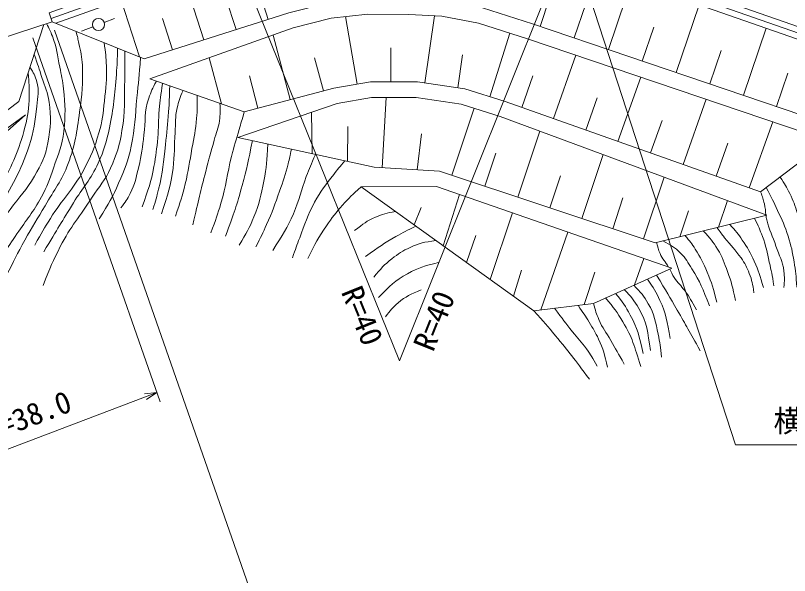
# Model space of a CAD drawing. Units: millimetres, scale not verified. Extents: x 40000 to 680000, y 20000 to 380000.
# Drawn here: x 392258 to 456233, y 269313 to 315646 of the extents above; entities that cross this region are included whole.
import ezdxf
from ezdxf.enums import TextEntityAlignment as Align

# ---------------------------------------------------------------- set-up
doc = ezdxf.new("R2010")
doc.units = ezdxf.units.MM
doc.header["$LTSCALE"] = 1000
doc.linetypes.add('CHAIN', pattern=[18.5, 12, -1.5, 3.5, -1.5])
for name, color, linetype, lineweight in [('M-BGD', 7, 'Continuous', 13), ('M-BMK', 2, 'CHAIN', 13), ('M-STR-HTXT', 7, 'Continuous', 13)]:
    doc.layers.add(name, color=color, linetype=linetype, lineweight=lineweight)
doc.styles.add('ＭＳ ゴシック', font='')
doc.styles.get('ＭＳ ゴシック').set_extended_font_data('MS Gothic')

msp = doc.modelspace()

# ---------------------------------------------------------------- linework, layer by layer
at = {"layer": 'M-BGD'}
for p, q in [((413147, 315325), (411457, 320648)), ((435611, 314742), (437545, 320442)), ((407824, 313635), (406184, 318798)), ((441262, 312825), (443179, 318476)), ((402499, 312228), (401002, 316941)), ((410485, 314480), (409640, 317142)), ((438437, 313784), (439395, 316609)), ((446864, 310925), (448764, 316527)), ((395030, 315864), (395294, 315129)), ((405242, 312815), (404422, 315397)), ((420486, 309965), (419547, 315556)), ((426078, 310067), (426901, 315620)), ((387831, 312694), (395294, 315129)), ((392522, 308523), (394610, 314906)), ((402892, 312069), (395294, 315129)), ((399585, 315071), (400432, 315394)), ((398656, 314702), (397711, 314340)), ((431461, 308925), (433121, 314188)), ((444063, 311875), (445013, 314676)), ((452418, 309042), (454301, 314595)), ((414969, 308688), (413552, 314025)), ((423278, 310153), (423274, 312960)), ((428808, 309662), (429213, 312392)), ((436727, 307110), (438585, 312361)), ((449641, 309984), (450583, 312760)), ((409273, 308337), (408263, 312141)), ((417709, 309416), (416981, 312155)), ((403357, 310393), (411168, 307679)), ((412300, 307979), (411592, 310648)), ((434101, 308040), (435031, 310665)), ((442048, 305226), (443931, 310547)), ((455170, 308108), (456104, 310861)), ((387320, 304576), (392522, 308523)), ((422553, 303052), (422892, 308852)), ((439387, 306168), (440329, 308829)), ((447440, 303317), (449350, 308710)), ((428322, 302437), (430166, 307970)), ((393088, 307437), (383781, 300604)), ((384365, 299704), (393088, 307437)), ((416787, 304213), (416737, 307651)), ((419704, 303573), (419720, 306472)), ((444744, 304272), (445699, 306968)), ((452906, 301382), (454841, 306847)), ((425464, 302882), (425813, 305854)), ((433780, 300619), (435598, 306076)), ((410638, 305561), (421905, 303090)), ((453848, 301048), (459395, 305303)), ((450173, 302349), (451140, 305082)), ((431051, 301528), (431960, 304257)), ((439061, 298859), (440821, 304141)), ((436421, 299739), (437300, 302380)), ((444172, 297156), (445875, 302267)), ((420821, 301467), (435113, 291213)), ((427612, 296595), (428966, 300825)), ((441617, 298008), (442468, 300563)), ((450366, 298135), (451098, 300331)), ((425207, 298320), (425779, 299752)), ((447169, 297346), (447877, 299471)), ((431497, 293808), (433338, 299307)), ((445121, 296840), (454363, 299121)), ((435683, 291285), (437906, 297720)), ((429538, 295213), (430302, 297451)), ((443413, 293352), (444201, 295533)), ((433408, 292437), (434082, 294568)), ((439270, 291737), (440140, 294422)), ((440020, 291831), (446499, 294735)), ((435113, 291213), (440020, 291831))]:
    msp.add_line(p, q, dxfattribs=at)
for points in [[(395030, 315864), (410166, 321288), (412607, 322063), (415615, 322853), (417216, 323138), (420140, 323613), (423064, 323694), (426610, 323669), (429736, 323411), (431820, 323007), (433823, 322603), (435987, 322005), (437813, 321408), (463403, 312479)], [(395199, 315393), (410326, 320814), (412746, 321583), (415723, 322364), (417300, 322645), (420187, 323114), (423069, 323194), (426588, 323170), (429667, 322915), (431723, 322517), (433707, 322117), (435843, 321527), (437653, 320934), (463238, 312007)], [(395600, 315006), (410486, 320340), (412885, 321102), (415830, 321875), (417384, 322152), (420234, 322615), (423074, 322694), (426565, 322670), (429599, 322419), (431626, 322026), (433590, 321630), (435698, 321048), (437492, 320460), (463073, 311534)], [(402892, 312069), (414850, 315866), (418121, 316702), (421319, 317065), (424809, 317029), (427644, 316884), (430847, 316285), (434990, 314953), (458870, 306853)], [(403357, 310393), (415208, 314615), (418356, 315420), (421386, 315764), (424769, 315729), (427490, 315590), (430527, 315023), (434582, 313718), (459395, 305303)], [(411168, 307679), (418559, 309641), (421587, 310150), (425473, 310156), (429399, 309575), (432743, 308521), (453848, 301048)], [(410638, 305561), (418834, 308369), (421697, 308850), (425379, 308856), (429106, 308304), (432330, 307288), (454363, 299121)], [(421905, 303090), (427309, 302775), (445121, 296840)], [(420821, 301467), (427061, 301487), (446499, 294735)]]:
    msp.add_lwpolyline(points, dxfattribs=at)
msp.add_circle((399117, 314896), 500, dxfattribs=at)
for points, knots in [([(394816, 314973), (395072, 314509), (395137, 314344), (395308, 313925), (395694, 312980), (395695, 312380), (395912, 311383), (396064, 310679), (396157, 310282), (396229, 309565), (396366, 308210), (396411, 307430), (396249, 306078), (396103, 304849), (395802, 304196), (395401, 303025), (395073, 302066), (394871, 301527), (394396, 300632), (393726, 299371), (393174, 298770), (392378, 297585), (391508, 296289), (390967, 295599), (390137, 294277), (388729, 292035), (388364, 291156), (386975, 288280)], [0, 0, 0, 0, 1, 1, 1, 2, 2, 2, 3, 3, 3, 4, 4, 4, 5, 5, 5, 6, 6, 6, 7, 7, 7, 8, 8, 8, 9, 9, 9, 9]), ([(397259, 314338), (397389, 313864), (397419, 313727), (397505, 313332), (397656, 312633), (397765, 312237), (397785, 311522), (397827, 310004), (397788, 309142), (397560, 307640), (397304, 305961), (397218, 304984), (396615, 303397), (396063, 301944), (395475, 301257), (394707, 299907), (394069, 298787), (393650, 298195), (393029, 297066), (392413, 295946), (392112, 295295), (391526, 294158), (390519, 292202), (390208, 291586), (388964, 289143)], [0, 0, 0, 0, 1, 1, 1, 2, 2, 2, 3, 3, 3, 4, 4, 4, 5, 5, 5, 6, 6, 6, 7, 7, 7, 8, 8, 8, 8]), ([(399582, 313402), (399715, 312507), (399739, 312225), (399773, 311466), (399824, 310329), (399728, 309689), (399611, 308558), (399504, 307519), (399454, 306925), (399155, 305925), (398785, 304689), (398497, 304013), (397895, 302872), (397008, 301189), (396142, 300472), (395146, 298852), (394625, 298004), (394448, 297717), (393854, 296655)], [0, 0, 0, 0, 1, 1, 1, 2, 2, 2, 3, 3, 3, 4, 4, 4, 5, 5, 5, 6, 6, 6, 6]), ([(400697, 312953), (400680, 311918), (400658, 311625), (400601, 310775), (400483, 309032), (400360, 308054), (400019, 306341), (399787, 305172), (399591, 304518), (399099, 303433), (398474, 302057), (397844, 301436), (397051, 300150), (396080, 298573), (395779, 298068), (394596, 296095)], [0, 0, 0, 0, 1, 1, 1, 2, 2, 2, 3, 3, 3, 4, 4, 4, 5, 5, 5, 5]), ([(393808, 312455), (394126, 311516), (394209, 311269), (394446, 310502), (394689, 309718), (394927, 309299), (395036, 308486), (395210, 307181), (395169, 306413), (394939, 305117), (394735, 303971), (394384, 303373), (393818, 302355), (393171, 301191), (392603, 300669), (391819, 299593), (390896, 298327), (390271, 297691), (389447, 296358), (388510, 294840), (388142, 293901), (387321, 292317), (386793, 291298), (386421, 290761), (385982, 289700), (385500, 288534), (385393, 288061), (385037, 286611)], [0, 0, 0, 0, 1, 1, 1, 2, 2, 2, 3, 3, 3, 4, 4, 4, 5, 5, 5, 6, 6, 6, 7, 7, 7, 8, 8, 8, 9, 9, 9, 9]), ([(401303, 312709), (401312, 311569), (401306, 311263), (401286, 310336), (401252, 308690), (401325, 307752), (401061, 306127), (400858, 304868), (400638, 304165), (400116, 303001), (399662, 301988), (399189, 301538), (398590, 300602), (397570, 299009), (396828, 298215), (395964, 296531), (395337, 295310), (395129, 294840), (394546, 293315)], [0, 0, 0, 0, 1, 1, 1, 2, 2, 2, 3, 3, 3, 4, 4, 4, 5, 5, 5, 6, 6, 6, 6]), ([(402600, 312187), (402466, 310563), (402428, 310140), (402294, 308831), (402135, 307270), (402161, 306374), (401826, 304841), (401556, 303605), (401288, 302935), (400784, 301775), (400262, 300575), (399998, 300152), (399185, 298831)], [0, 0, 0, 0, 1, 1, 1, 2, 2, 2, 3, 3, 3, 4, 4, 4, 4]), ([(393454, 311372), (393762, 310892), (393868, 310666), (394013, 310169), (394235, 309412), (394108, 308932), (394013, 308149), (393856, 306848), (393802, 306096), (393383, 304854), (392648, 302673), (391988, 301528), (390787, 299566), (390002, 298285), (389323, 297731), (388493, 296480), (388058, 295826), (387815, 295455), (387467, 294752), (386863, 293533), (386602, 292813), (386070, 291561), (385636, 290542), (385500, 290216), (384979, 288944)], [0, 0, 0, 0, 1, 1, 1, 2, 2, 2, 3, 3, 3, 4, 4, 4, 5, 5, 5, 6, 6, 6, 7, 7, 7, 8, 8, 8, 8]), ([(393300, 310902), (393391, 310018), (393405, 309730), (393388, 308978), (393364, 307964), (393293, 307387), (393043, 306404), (392546, 304452), (392012, 303426), (391131, 301613), (390623, 300568), (390148, 300090), (389534, 299104), (388818, 297956), (388426, 297309), (387722, 296154), (387115, 295157), (386714, 294632), (386171, 293598), (384798, 290981), (384074, 289486), (382937, 286758), (382279, 285182), (382059, 284647), (381337, 282687)], [0, 0, 0, 0, 1, 1, 1, 2, 2, 2, 3, 3, 3, 4, 4, 4, 5, 5, 5, 6, 6, 6, 7, 7, 7, 8, 8, 8, 8]), ([(403905, 310203), (403562, 309604), (403470, 309364), (403268, 308795), (402866, 307669), (403051, 306942), (402880, 305758), (402731, 304727), (402702, 304135), (402444, 303125), (402220, 302249), (402157, 301721), (401737, 300920), (401479, 300428), (401361, 300233), (400974, 299721)], [0, 0, 0, 0, 1, 1, 1, 2, 2, 2, 3, 3, 3, 4, 4, 4, 5, 5, 5, 5]), ([(404414, 310026), (404259, 308993), (404217, 308703), (404140, 307850), (404058, 306944), (404107, 306430), (404019, 305524), (403928, 304593), (403877, 304069), (403704, 303149), (403452, 301813), (403260, 301339), (402734, 299806)], [0, 0, 0, 0, 1, 1, 1, 2, 2, 2, 3, 3, 3, 4, 4, 4, 4]), ([(405008, 309819), (404981, 308793), (404969, 308515), (404915, 307681), (404846, 306608), (404779, 306009), (404649, 304943), (404474, 303508), (404442, 302686), (404091, 301284), (403924, 300615), (403866, 300373), (403607, 299588)], [0, 0, 0, 0, 1, 1, 1, 2, 2, 2, 3, 3, 3, 4, 4, 4, 4]), ([(406109, 309437), (405836, 308803), (405756, 308574), (405618, 307996), (405433, 307220), (405506, 306756), (405448, 305960), (405365, 304807), (405431, 304151), (405279, 303004), (405080, 301504), (404872, 300948), (404334, 299248)], [0, 0, 0, 0, 1, 1, 1, 2, 2, 2, 3, 3, 3, 4, 4, 4, 4]), ([(407274, 309032), (407290, 308144), (407284, 307874), (407229, 307136), (407156, 306152), (407011, 305612), (406842, 304640), (406642, 303491), (406565, 302839), (406284, 301708), (406023, 300653), (405904, 300287), (405485, 299042)], [0, 0, 0, 0, 1, 1, 1, 2, 2, 2, 3, 3, 3, 4, 4, 4, 4]), ([(409156, 308378), (409189, 307727), (409193, 307498), (409119, 306942), (409034, 306300), (408853, 305967), (408683, 305342), (408408, 304330), (408246, 303765), (407981, 302750), (407530, 301026), (407410, 300462), (406914, 298315)], [0, 0, 0, 0, 1, 1, 1, 2, 2, 2, 3, 3, 3, 4, 4, 4, 4]), ([(411168, 307679), (410960, 306967), (410907, 306787), (410743, 306215), (410493, 305345), (410335, 304863), (410113, 303985), (409731, 302481), (409692, 301594), (409241, 300108), (408946, 299140), (408833, 298798), (408392, 297661)], [0, 0, 0, 0, 1, 1, 1, 2, 2, 2, 3, 3, 3, 4, 4, 4, 4]), ([(411837, 305298), (411492, 303531), (411384, 303024), (410997, 301591), (410548, 299924), (410334, 299359), (409624, 297391)], [0, 0, 0, 0, 1, 1, 1, 2, 2, 2, 2]), ([(413116, 305018), (413041, 303588), (413017, 303131), (412790, 301946), (412565, 300769), (412420, 300099), (411967, 298990), (411573, 298029), (411371, 297671), (410739, 296631)], [0, 0, 0, 0, 1, 1, 1, 2, 2, 2, 3, 3, 3, 3]), ([(415060, 304591), (414950, 304008), (414910, 303843), (414794, 303368), (414573, 302468), (414390, 301980), (414083, 301106), (413699, 300015), (413491, 299398), (413017, 298344), (412691, 297620), (412573, 297373), (412128, 296518)], [0, 0, 0, 0, 1, 1, 1, 2, 2, 2, 3, 3, 3, 4, 4, 4, 4]), ([(417043, 304156), (416670, 303280), (416576, 303041), (416296, 302318), (415838, 301134), (415744, 300409), (415230, 299248), (414676, 297998), (414387, 297559), (413517, 296195)], [0, 0, 0, 0, 1, 1, 1, 2, 2, 2, 3, 3, 3, 3]), ([(419490, 303620), (419033, 303102), (418910, 302946), (418557, 302499), (417880, 301640), (417498, 301150), (416974, 300189), (416378, 299097), (416185, 298414), (415747, 297249), (415503, 296603), (415423, 296388), (415149, 295585)], [0, 0, 0, 0, 1, 1, 1, 2, 2, 2, 3, 3, 3, 4, 4, 4, 4]), ([(455452, 302279), (455857, 301667), (455982, 301469), (456254, 300914), (456557, 300295), (456686, 299926), (456884, 299266), (457115, 298494), (457174, 298042), (457344, 297255), (457524, 296424), (457682, 295967), (457781, 295122), (457877, 294295), (457872, 293978), (457853, 292990)], [0, 0, 0, 0, 1, 1, 1, 2, 2, 2, 3, 3, 3, 4, 4, 4, 5, 5, 5, 5]), ([(420821, 301467), (420076, 300795), (419849, 300589), (419292, 299963), (418727, 299328), (418445, 298940), (417960, 298243), (417262, 297241), (417076, 296827), (416409, 295529)], [0, 0, 0, 0, 1, 1, 1, 2, 2, 2, 3, 3, 3, 3]), ([(454316, 301407), (454783, 300511), (454911, 300261), (455252, 299508), (455624, 298689), (455852, 298233), (456125, 297376), (456382, 296568), (456470, 296096), (456609, 295260), (456745, 294446), (456766, 294150), (456836, 293160)], [0, 0, 0, 0, 1, 1, 1, 2, 2, 2, 3, 3, 3, 4, 4, 4, 4]), ([(453848, 301048), (454013, 300596), (454058, 300453), (454154, 300061), (454242, 299706), (454245, 299448), (454280, 299152)], [0, 0, 0, 0, 1, 1, 1, 2, 2, 2, 2]), ([(423655, 299434), (422901, 299287), (422625, 299220), (422009, 298957), (421278, 298645), (421013, 298423), (420289, 297867)], [0, 0, 0, 0, 1, 1, 1, 2, 2, 2, 2]), ([(453338, 298868), (453678, 298182), (453774, 297964), (453997, 297361), (454293, 296559), (454371, 296079), (454562, 295245), (454737, 294487), (454784, 294228), (454950, 293290)], [0, 0, 0, 0, 1, 1, 1, 2, 2, 2, 3, 3, 3, 3]), ([(454286, 299102), (454302, 298986), (454322, 298863), (454356, 298726), (454566, 297853), (454829, 297408), (455113, 296556), (455380, 295755), (455681, 295336), (455767, 294496), (455821, 293969), (455826, 293741), (455767, 293139)], [0, 0, 0, 0, 1, 1, 1, 2, 2, 2, 3, 3, 3, 4, 4, 4, 4]), ([(425351, 298217), (424560, 297836), (424337, 297714), (423706, 297358), (422681, 296781), (422352, 296527), (421185, 295711)], [0, 0, 0, 0, 1, 1, 1, 2, 2, 2, 2]), ([(451295, 298364), (451807, 297791), (451964, 297603), (452333, 297071), (452782, 296423), (452988, 296025), (453318, 295310), (453697, 294491), (453784, 294155), (454078, 293129)], [0, 0, 0, 0, 1, 1, 1, 2, 2, 2, 3, 3, 3, 3]), ([(449104, 297823), (449693, 297183), (449899, 296952), (450290, 296311), (450703, 295633), (450839, 295198), (451113, 294454), (451446, 293552), (451513, 293197), (451760, 292079)], [0, 0, 0, 0, 1, 1, 1, 2, 2, 2, 3, 3, 3, 3]), ([(450226, 298100), (450536, 297693), (450617, 297589), (450871, 297264), (451390, 296600), (451748, 296278), (452228, 295584), (452549, 295120), (452699, 294833), (452907, 294308), (453143, 293711), (453177, 293444), (453294, 292709)], [0, 0, 0, 0, 1, 1, 1, 2, 2, 2, 3, 3, 3, 4, 4, 4, 4]), ([(426994, 297038), (426025, 296871), (425647, 296827), (424869, 296462), (424241, 296167), (423914, 295941), (423366, 295517), (422705, 295004), (422494, 294733), (421864, 293990)], [0, 0, 0, 0, 1, 1, 1, 2, 2, 2, 3, 3, 3, 3]), ([(445252, 296872), (445345, 296451), (445389, 296304), (445533, 295960), (445733, 295478), (445971, 295275), (446236, 294826)], [0, 0, 0, 0, 1, 1, 1, 2, 2, 2, 2]), ([(445753, 296996), (446450, 296628), (446745, 296487), (447236, 295988), (447672, 295547), (447821, 295216), (448157, 294696), (448879, 293580), (449026, 293082), (449627, 291627)], [0, 0, 0, 0, 1, 1, 1, 2, 2, 2, 3, 3, 3, 3]), ([(447594, 297451), (448017, 296944), (448141, 296775), (448448, 296311), (448911, 295613), (449102, 295175), (449433, 294405), (449836, 293468), (449921, 293087), (450225, 291917)], [0, 0, 0, 0, 1, 1, 1, 2, 2, 2, 3, 3, 3, 3]), ([(422258, 292315), (423220, 293289), (423594, 293698), (424657, 294278), (425590, 294787), (426046, 294920), (427213, 295211)], [0, 0, 0, 0, 1, 1, 1, 2, 2, 2, 2]), ([(446330, 294659), (446460, 294414), (446535, 294222), (446712, 293956), (447008, 293512), (447254, 293322), (447568, 292890), (448000, 292297), (448121, 292059), (448553, 291291)], [0, 0, 0, 0, 1, 1, 1, 2, 2, 2, 3, 3, 3, 3]), ([(444487, 293833), (445015, 293083), (445175, 292795), (445514, 292077), (446060, 290924), (446105, 290373), (446371, 288926)], [0, 0, 0, 0, 1, 1, 1, 2, 2, 2, 2]), ([(445248, 294174), (446082, 292771), (446296, 292409), (446952, 291269), (447704, 289964), (447936, 289543), (448842, 287909)], [0, 0, 0, 0, 1, 1, 1, 2, 2, 2, 2]), ([(443358, 293327), (443958, 292720), (444177, 292455), (444561, 291800), (445085, 290909), (445157, 290292), (445369, 289280), (445523, 288544), (445564, 288262), (445644, 287374)], [0, 0, 0, 0, 1, 1, 1, 2, 2, 2, 3, 3, 3, 3]), ([(422835, 290704), (423247, 291264), (423424, 291464), (423885, 291867), (424530, 292430), (424902, 292557), (425791, 292949)], [0, 0, 0, 0, 1, 1, 1, 2, 2, 2, 2]), ([(441861, 292656), (442474, 291900), (442668, 291604), (443075, 290863), (443707, 289714), (443787, 289147), (444141, 287681)], [0, 0, 0, 0, 1, 1, 1, 2, 2, 2, 2]), ([(442580, 292978), (443177, 292361), (443376, 292072), (443770, 291412), (444495, 290198), (444499, 289486), (444739, 287923)], [0, 0, 0, 0, 1, 1, 1, 2, 2, 2, 2]), ([(440020, 291831), (440194, 291200), (440264, 290998), (440480, 290486), (440781, 289773), (441077, 289436), (441460, 288763), (441897, 287993), (442034, 287753), (442580, 286792)], [0, 0, 0, 0, 1, 1, 1, 2, 2, 2, 3, 3, 3, 3]), ([(441034, 292285), (441748, 291437), (441967, 291116), (442461, 290298), (443262, 288971), (443396, 288330), (443931, 286614)], [0, 0, 0, 0, 1, 1, 1, 2, 2, 2, 2]), ([(435113, 291213), (435982, 290240), (436210, 289971), (436891, 289156), (438037, 287785), (438382, 287300), (439702, 285546)], [0, 0, 0, 0, 1, 1, 1, 2, 2, 2, 2]), ([(436810, 291427), (437516, 290482), (437699, 290231), (438294, 289484), (438737, 288928), (439034, 288654), (439446, 288074), (439828, 287536), (439948, 287329), (440340, 286641)], [0, 0, 0, 0, 1, 1, 1, 2, 2, 2, 3, 3, 3, 3]), ([(438755, 291672), (439213, 291010), (439343, 290825), (439683, 290260), (440000, 289732), (440185, 289438), (440447, 288881), (440856, 288014), (440922, 287638), (441201, 286544)], [0, 0, 0, 0, 1, 1, 1, 2, 2, 2, 3, 3, 3, 3])]:
    msp.add_open_spline(points, degree=3, knots=knots, dxfattribs=at)
at = {"layer": 'M-BMK'}
msp.add_open_spline([(404164, 322474), (407174, 323734), (408061, 324088), (410628, 324928), (413580, 325894), (415248, 326482), (418318, 326954), (421253, 327405), (422949, 327402), (425915, 327251), (428811, 327103), (430449, 326892), (433263, 326191), (436316, 325430), (437931, 324669), (440893, 323606), (445221, 322052), (447591, 321038), (451870, 319353), (453866, 318567), (454975, 318102), (456962, 317292), (460834, 315714), (462935, 314653), (466865, 313227), (472175, 311300), (475267, 310529), (480768, 309247), (487947, 307574), (492021, 306835), (499305, 305703), (502413, 305220), (504175, 305100), (507299, 304726), (509967, 304407), (511470, 304293), (514132, 303926), (520370, 303068), (523891, 302688), (530047, 301364), (536045, 300074), (539335, 299023), (545186, 297180), (548549, 296120), (549666, 295764), (553753, 294330)], degree=3, knots=[0, 0, 0, 0, 1, 1, 1, 2, 2, 2, 3, 3, 3, 4, 4, 4, 5, 5, 5, 6, 6, 6, 7, 7, 7, 8, 8, 8, 9, 9, 9, 10, 10, 10, 11, 11, 11, 12, 12, 12, 13, 13, 13, 14, 14, 14, 15, 15, 15, 15], dxfattribs=at)
at = {"layer": 'M-STR-HTXT'}
for p, q in [((437273, 324691), (451759, 280137)), ((408966, 324318), (423998, 287072)), ((438889, 324246), (423998, 287072)), ((395480, 314424), (419040, 247012)), ((393689, 313798), (404213, 283686)), ((368764, 271063), (403944, 284454)), ((403944, 284454), (402921, 284332)), ((403944, 284454), (403099, 283864)), ((451759, 280137), (467557, 280137))]:
    msp.add_line(p, q, dxfattribs=at)

# ---------------------------------------------------------------- texts
at = {"layer": 'M-STR-HTXT', "style": 'ＭＳ ゴシック'}
for rotation, p in [(291.978, (421779, 291154)), (68.17, (426003, 290732))]:
    msp.add_text('R=40', height=1833, rotation=rotation, dxfattribs=at).set_placement(p, align=Align.TOP_CENTER)
msp.add_text('ガードレール L=38.0', height=1833, rotation=20.838, dxfattribs=at).set_placement((386176, 278226), align=Align.BOTTOM_CENTER)
msp.add_text('横断側溝', height=1833, dxfattribs=at).set_placement((459913, 280637), align=Align.BOTTOM_CENTER)

doc.saveas('drawing.dxf')
